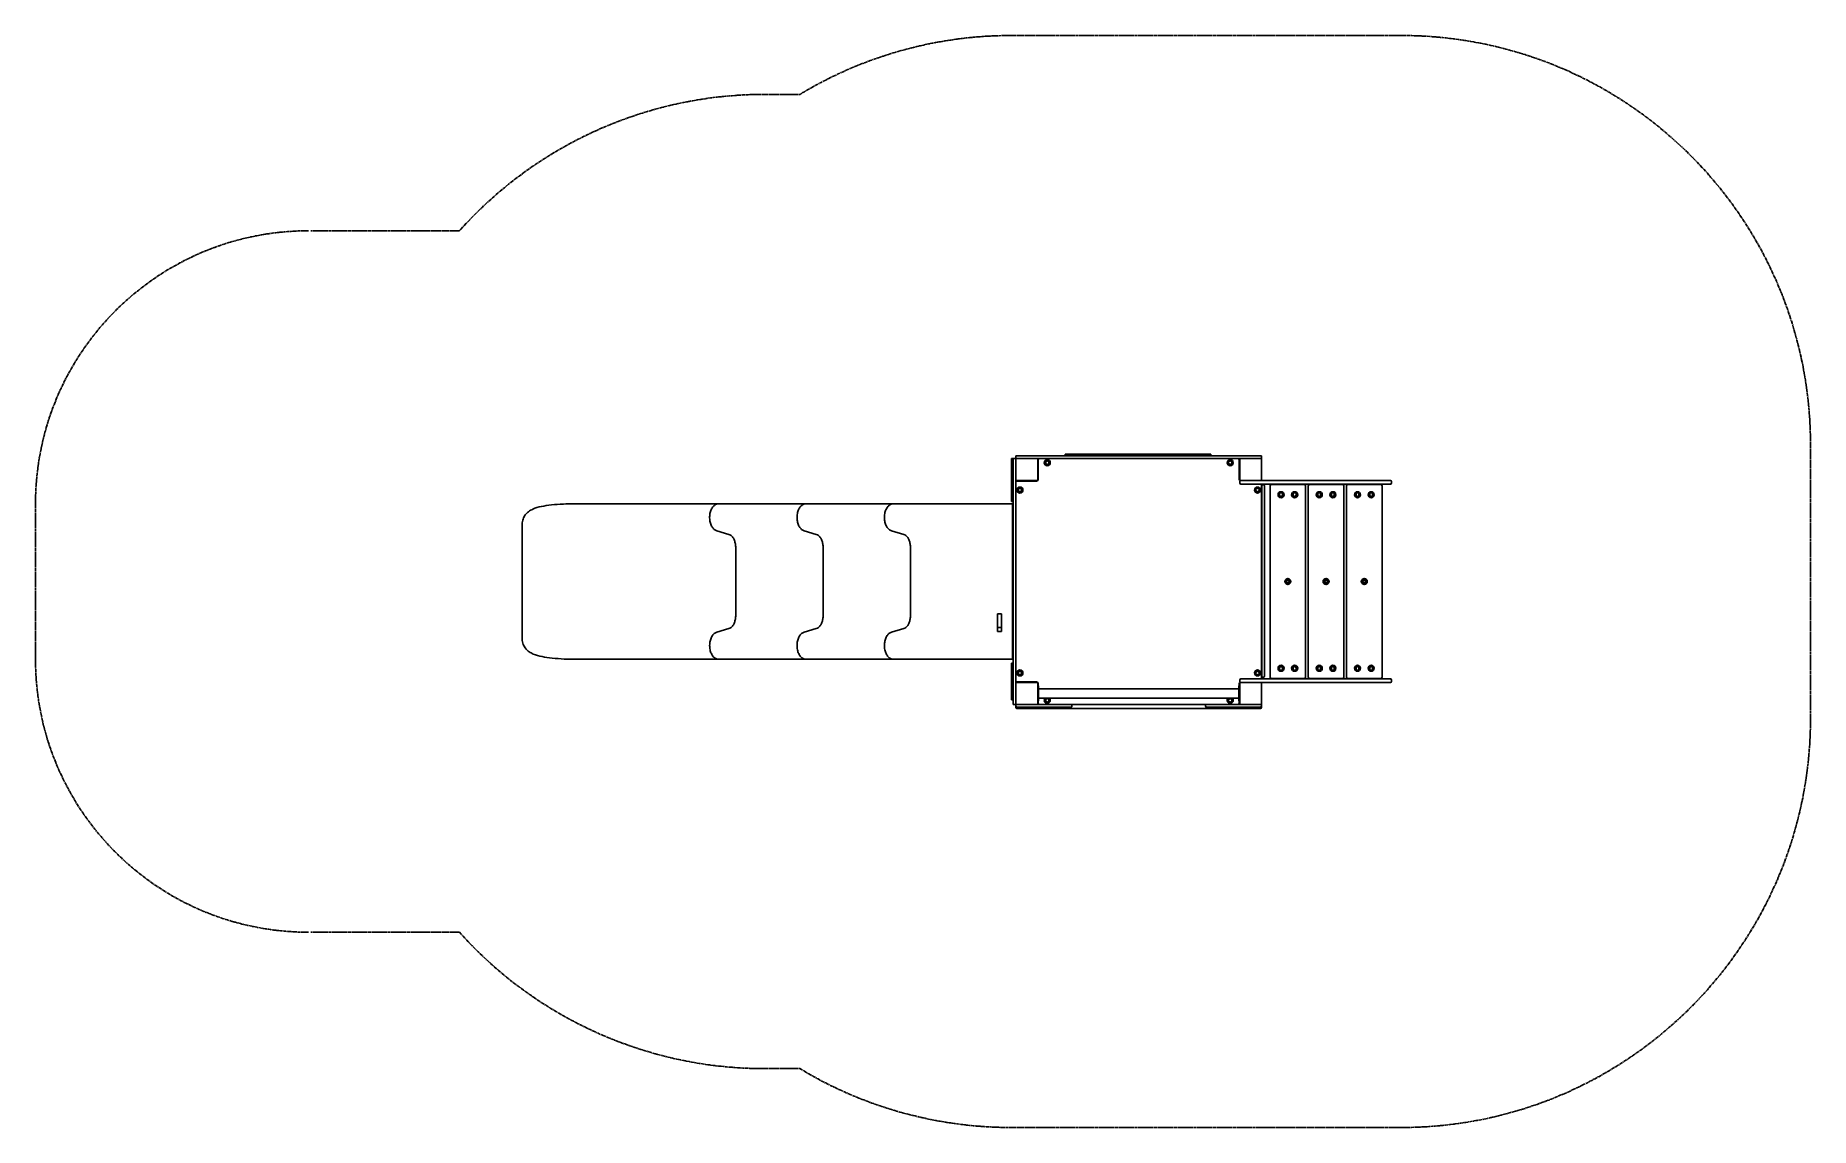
# Model space of a CAD drawing. Header units: millimetres. Extents: x 988 to 7488, y 0 to 4000.
import ezdxf

# ---------------------------------------------------------------- set-up
doc = ezdxf.new("R2010")
doc.units = ezdxf.units.MM
doc.linetypes.add('AM_ISO08W050', pattern=[18, 12, -1.5, 3, -1.5])
doc.layers.add('AM_4', color=3, linetype='Continuous', lineweight=25)
doc.layers.add('AM_7', color=4, linetype='AM_ISO08W050', lineweight=25)

msp = doc.modelspace()

# ---------------------------------------------------------------- linework, layer by layer
at = {"layer": 'AM_4'}
for p, q in [((4561.8, 2450), (4561.8, 2450)), ((4567.8, 2450), (4561.8, 2450)), ((4561.8, 2450), (4561.8, 2297.4)), ((4577.8, 2450), (4567.8, 2450)), ((4567.8, 2438.1), (4567.8, 2450)), ((4567.8, 2428.1), (4567.8, 2438.1)), ((4567.8, 2162.7), (4567.8, 2428.1)), ((4577.8, 2460), (4595.7, 2460)), ((4577.8, 2460), (4577.8, 2450)), ((4577.8, 2450), (4577.8, 2449.7)), ((4595.7, 2450), (4577.8, 2450)), ((4577.8, 2449.7), (4577.8, 2438.1)), ((4577.8, 2428.1), (4577.8, 2438.1)), ((4577.8, 2162.7), (4577.8, 2428.1)), ((4595.7, 2460), (4802, 2460)), ((4595.7, 2450), (4802, 2450)), ((4657.8, 2370), (4657.8, 2450)), ((4659.8, 2420), (4657.8, 2420)), ((4659.8, 2446), (4659.8, 2374)), ((4903.1, 2466), (4758.4, 2466)), ((4758.4, 2460), (4758.4, 2466)), ((5226.5, 2460), (4802, 2460)), ((5226.5, 2450), (4802, 2450)), ((5167.4, 2466), (4903.1, 2466)), ((4903.1, 2465.9), (4903.1, 2466)), ((4903.1, 2465.9), (4907.2, 2465.9)), ((4910.6, 2465.9), (4907.2, 2465.9)), ((5163.8, 2465.9), (5160.3, 2465.9)), ((5163.8, 2465.9), (5167.4, 2465.9)), ((5292.1, 2466), (5167.4, 2466)), ((5167.4, 2466), (5167.4, 2465.9)), ((5226.5, 2460), (5436.4, 2460)), ((5226.5, 2450), (5436.4, 2450)), ((5292.1, 2460), (5292.1, 2466)), ((5395.8, 2374), (5395.8, 2446)), ((5397.8, 2420), (5395.8, 2420)), ((5397.8, 2450), (5397.8, 2370)), ((5436.4, 2460), (5477.8, 2460)), ((5436.4, 2450), (5477.8, 2450)), ((5477.8, 2460), (5477.8, 2450)), ((5477.8, 2370), (5477.8, 2450)), ((4577.8, 2370), (4657.8, 2370)), ((4653.8, 2368), (4581.8, 2368)), ((4607.8, 2370), (4607.8, 2368)), ((5397.8, 2370), (5477.8, 2370)), ((5397.8, 2361), (5397.8, 2366)), ((5407.8, 2357), (5401.8, 2357)), ((5407.8, 2357), (5460.5, 2357)), ((5500.6, 2357), (5460.5, 2357)), ((5477.8, 2370), (5500.6, 2370)), ((5477.8, 1643), (5477.8, 2357)), ((5478.8, 2349.5), (5478.8, 2350.5)), ((5478.8, 2349.5), (5478.8, 1654.5)), ((5484.8, 2354.5), (5482.8, 2354.5)), ((5488.8, 2350.5), (5488.8, 2349.5)), ((5488.8, 1654.5), (5488.8, 2349.5)), ((5924.8, 2370), (5500.6, 2370)), ((5500.6, 2357), (5924.8, 2357)), ((5508.8, 2350), (5508.8, 1650)), ((5633.8, 2355), (5513.8, 2355)), ((5523.8, 2355), (5523.8, 2357)), ((5623.8, 2355), (5623.8, 2357)), ((5638.8, 1650), (5638.8, 2350)), ((5648.8, 2350), (5648.8, 1650)), ((5773.8, 2355), (5653.8, 2355)), ((5663.8, 2355), (5663.8, 2357)), ((5763.8, 2355), (5763.8, 2357)), ((5778.8, 1650), (5778.8, 2350)), ((5788.8, 2350), (5788.8, 1650)), ((5913.8, 2355), (5793.8, 2355)), ((5803.8, 2355), (5803.8, 2357)), ((5903.8, 2355), (5903.8, 2357)), ((5918.8, 1650), (5918.8, 2350)), ((5924.8, 2370), (5949.8, 2370)), ((5949.8, 2357), (5924.8, 2357)), ((5953.8, 2361), (5953.8, 2366)), ((2959, 2284.6), (3154.9, 2284.6)), ((3469.4, 2284.6), (3154.9, 2284.6)), ((3469.4, 2284.6), (3483.7, 2284.6)), ((3488.5, 2284.6), (3803.7, 2284.6)), ((3808.4, 2284.6), (4123.7, 2284.6)), ((4128.4, 2284.6), (4204.9, 2284.6)), ((4515.8, 2284.6), (4204.9, 2284.6)), ((4515.8, 2284.6), (4562.8, 2284.6)), ((4561.8, 2293.3), (4561.8, 2297.4)), ((4561.8, 2293.3), (4561.8, 2293.2)), ((4567.8, 2293.2), (4561.8, 2293.2)), ((4565.8, 2188.3), (4565.8, 2281.6)), ((5477.8, 2297), (5478.8, 2297)), ((5543.8, 2316), (5543.8, 2322.9)), ((5553.8, 2322.9), (5553.8, 2316)), ((5593.8, 2316), (5593.8, 2322.9)), ((5603.8, 2322.9), (5603.8, 2316)), ((5683.8, 2316), (5683.8, 2322.9)), ((5693.8, 2322.9), (5693.8, 2316)), ((5733.8, 2316), (5733.8, 2322.9)), ((5743.8, 2322.9), (5743.8, 2316)), ((5823.8, 2316), (5823.8, 2322.9)), ((5833.8, 2322.9), (5833.8, 2316)), ((5873.8, 2316), (5873.8, 2322.9)), ((5883.8, 2322.9), (5883.8, 2316)), ((2770, 2186.5), (2770, 2210.4)), ((2770, 2186.5), (2770, 1813.5)), ((3482.6, 2185.4), (3527.2, 2172.7)), ((3802.6, 2185.4), (3847.1, 2172.7)), ((4122.6, 2185.4), (4167.1, 2172.7)), ((4565.8, 2188.3), (4565.8, 2175.5)), ((4565.8, 2175.5), (4565.8, 2123.3)), ((4567.8, 2162.7), (4567.8, 1774.2)), ((4577.8, 2162.7), (4577.8, 1774.2)), ((3552, 2123.3), (3552, 1876.7)), ((3871.9, 2123.3), (3871.9, 1876.7)), ((4191.9, 2123.3), (4191.9, 1876.7)), ((4565.8, 2123.3), (4565.8, 1876.7)), ((3527.2, 1827.3), (3482.6, 1814.6)), ((3847.1, 1827.3), (3802.6, 1814.6)), ((4167.1, 1827.3), (4122.6, 1814.6)), ((4525.8, 1881.9), (4510.8, 1881.9)), ((4510.8, 1881.9), (4510.8, 1831.9)), ((4525.8, 1831.9), (4510.8, 1831.9)), ((4510.8, 1831.9), (4510.8, 1816.9)), ((4525.8, 1881.9), (4525.8, 1831.9)), ((4525.8, 1831.9), (4525.8, 1816.9)), ((4565.8, 1876.7), (4565.8, 1824.5)), ((4565.8, 1824.5), (4565.8, 1811.7)), ((2770, 1789.6), (2770, 1813.5)), ((4525.8, 1816.9), (4510.8, 1816.9)), ((4565.8, 1718.4), (4565.8, 1811.7)), ((4567.8, 1567.9), (4567.8, 1774.2)), ((4577.8, 1567.9), (4577.8, 1774.2)), ((2959, 1715.4), (3154.9, 1715.4)), ((3154.9, 1715.4), (3469.4, 1715.4)), ((3469.4, 1715.4), (3483.7, 1715.4)), ((3488.5, 1715.4), (3803.7, 1715.4)), ((3808.4, 1715.4), (4123.7, 1715.4)), ((4128.4, 1715.4), (4204.9, 1715.4)), ((4204.9, 1715.4), (4515.8, 1715.4)), ((4515.8, 1715.4), (4562.8, 1715.4)), ((4561.8, 1700.6), (4561.8, 1699)), ((4567.8, 1700.6), (4561.8, 1700.6)), ((4561.8, 1694.4), (4561.8, 1699)), ((4561.8, 1694.4), (4561.8, 1566.4)), ((5478.8, 1703), (5477.8, 1703)), ((4657.8, 1630), (4577.8, 1630)), ((4581.8, 1632), (4653.8, 1632)), ((4607.8, 1632), (4607.8, 1630)), ((4617.8, 1630), (4617.8, 1632)), ((4657.8, 1550), (4657.8, 1630)), ((4659.8, 1626), (4659.8, 1617.5)), ((5395.8, 1617.5), (5395.8, 1626)), ((5397.8, 1634), (5397.8, 1639)), ((5477.8, 1630), (5397.8, 1630)), ((5397.8, 1630), (5397.8, 1550)), ((5401.8, 1643), (5407.8, 1643)), ((5460.5, 1643), (5407.8, 1643)), ((5460.5, 1643), (5500.6, 1643)), ((5477.8, 1550), (5477.8, 1630)), ((5500.6, 1630), (5477.8, 1630)), ((5478.8, 1653.5), (5478.8, 1654.5)), ((5478.8, 1650), (5478.8, 1653.5)), ((5482.8, 1649.5), (5484.8, 1649.5)), ((5488.8, 1654.5), (5488.8, 1653.5)), ((5924.8, 1643), (5500.6, 1643)), ((5500.6, 1630), (5924.8, 1630)), ((5513.8, 1645), (5633.8, 1645)), ((5523.8, 1643), (5523.8, 1645)), ((5543.8, 1677.1), (5543.8, 1684)), ((5553.8, 1684), (5553.8, 1677.1)), ((5593.8, 1677.1), (5593.8, 1684)), ((5603.8, 1684), (5603.8, 1677.1)), ((5623.8, 1643), (5623.8, 1645)), ((5653.8, 1645), (5773.8, 1645)), ((5663.8, 1643), (5663.8, 1645)), ((5683.8, 1677.1), (5683.8, 1684)), ((5693.8, 1684), (5693.8, 1677.1)), ((5733.8, 1677.1), (5733.8, 1684)), ((5743.8, 1684), (5743.8, 1677.1)), ((5763.8, 1643), (5763.8, 1645)), ((5793.8, 1645), (5913.8, 1645)), ((5803.8, 1643), (5803.8, 1645)), ((5823.8, 1677.1), (5823.8, 1684)), ((5833.8, 1684), (5833.8, 1677.1)), ((5873.8, 1677.1), (5873.8, 1684)), ((5883.8, 1684), (5883.8, 1677.1)), ((5903.8, 1643), (5903.8, 1645)), ((5924.8, 1643), (5949.8, 1643)), ((5949.8, 1630), (5924.8, 1630)), ((5953.8, 1634), (5953.8, 1639)), ((4567.8, 1566.4), (4561.8, 1566.4)), ((4567.8, 1550), (4567.8, 1567.9)), ((4577.8, 1567.9), (4577.8, 1550)), ((4657.8, 1617.5), (4660.8, 1617.5)), ((4657.8, 1562.5), (4660.8, 1562.5)), ((4659.8, 1562.5), (4659.8, 1554)), ((4660.8, 1617.5), (4660.8, 1562.5)), ((5394.8, 1606.9), (4660.8, 1606.9)), ((5394.8, 1573.1), (4660.8, 1573.1)), ((5397.8, 1617.5), (5394.8, 1617.5)), ((5394.8, 1562.5), (5394.8, 1617.5)), ((5397.8, 1562.5), (5394.8, 1562.5)), ((5395.8, 1554), (5395.8, 1562.5)), ((4567.8, 1550), (4577.8, 1550)), ((4577.8, 1550), (4657.8, 1550)), ((4577.8, 1550), (4577.8, 1546)), ((4577.8, 1544), (4577.8, 1546)), ((4577.8, 1544), (4577.8, 1539)), ((4587.8, 1540), (4581.8, 1540)), ((4581.8, 1535), (5473.8, 1535)), ((4587.8, 1540), (4657.8, 1540)), ((4657.8, 1550), (4669.4, 1550)), ((4669.4, 1540), (4657.8, 1540)), ((4669.4, 1550), (4779.4, 1550)), ((4779.4, 1540), (4669.4, 1540)), ((5276.1, 1550), (4779.4, 1550)), ((4783.4, 1544), (4783.4, 1546)), ((5272.1, 1544), (5272.1, 1546)), ((5276.1, 1550), (5386.2, 1550)), ((5386.2, 1540), (5276.1, 1540)), ((5386.2, 1550), (5397.8, 1550)), ((5397.8, 1540), (5386.2, 1540)), ((5397.8, 1550), (5477.8, 1550)), ((5397.8, 1540), (5467.8, 1540)), ((5473.8, 1540), (5467.8, 1540)), ((5477.8, 1546), (5477.8, 1550)), ((5477.8, 1544), (5477.8, 1546)), ((5477.8, 1539), (5477.8, 1544))]:
    msp.add_line(p, q, dxfattribs=at)
for centre, radius in [((4692.8, 2435), 11), ((4692.8, 2435), 7), ((4692.8, 2435), 6.45), ((5362.8, 2435), 11), ((5362.8, 2435), 7), ((5362.8, 2435), 6.45), ((4592.8, 2335), 11), ((4592.8, 2335), 7), ((4592.8, 2335), 6.45), ((5462.8, 2335), 11), ((5462.8, 2335), 7), ((5462.8, 2335), 6.45), ((5548.8, 2318), 11), ((5548.8, 2318), 7), ((5598.8, 2318), 11), ((5598.8, 2318), 7), ((5688.8, 2318), 11), ((5688.8, 2318), 7), ((5738.8, 2318), 11), ((5738.8, 2318), 7), ((5828.8, 2318), 11), ((5828.8, 2318), 7), ((5878.8, 2318), 11), ((5878.8, 2318), 7), ((5573.8, 2000), 11), ((5573.8, 2000), 7), ((5573.8, 2000), 5), ((5713.8, 2000), 11), ((5713.8, 2000), 7), ((5713.8, 2000), 5), ((5853.8, 2000), 11), ((5853.8, 2000), 7), ((5853.8, 2000), 5), ((5548.8, 1682), 11), ((5598.8, 1682), 11), ((5688.8, 1682), 11), ((5738.8, 1682), 11), ((5828.8, 1682), 11), ((5878.8, 1682), 11), ((4592.8, 1665), 11), ((4592.8, 1665), 7), ((4592.8, 1665), 6.45), ((5462.8, 1665), 11), ((5462.8, 1665), 7), ((5462.8, 1665), 6.45), ((5548.8, 1682), 7), ((5598.8, 1682), 7), ((5688.8, 1682), 7), ((5738.8, 1682), 7), ((5828.8, 1682), 7), ((5878.8, 1682), 7), ((4692.8, 1565), 7), ((4692.8, 1565), 6.45), ((5362.8, 1565), 7), ((5362.8, 1565), 6.45)]:
    msp.add_circle(centre, radius, dxfattribs=at)
for centre, radius, start, end in [((4663.8, 2446), 4, 90, 180), ((5391.8, 2446), 4, 0, 90), ((4581.8, 2364), 4, 90, 180), ((4653.8, 2374), 6, 270, 0), ((5401.8, 2374), 6, 180, 241.04498), ((5401.8, 2366), 4, 90, 180), ((5401.8, 2361), 4, 180, 270), ((5471.8, 2350), 7, 0, 31.00272), ((5482.8, 2350.5), 4, 90, 180), ((5484.8, 2350.5), 4, 0, 90), ((5513.8, 2350), 5, 90, 180), ((5633.8, 2350), 5, 0, 90), ((5653.8, 2350), 5, 90, 180), ((5773.8, 2350), 5, 0, 90), ((5793.8, 2350), 5, 90, 180), ((5913.8, 2350), 5, 0, 90), ((5949.8, 2366), 4, 0, 90), ((5949.8, 2361), 4, 270, 0), ((4562.8, 2281.6), 3, 0, 90), ((5548.8, 2316), 5, 180, 0), ((5598.8, 2316), 5, 180, 0), ((5688.8, 2316), 5, 180, 0), ((5738.8, 2316), 5, 180, 0), ((5828.8, 2316), 5, 180, 0), ((5878.8, 2316), 5, 180, 0), ((4562.8, 1718.4), 3, 270, 0), ((4581.8, 1636), 4, 180, 270), ((4653.8, 1626), 6, 0, 90), ((5401.8, 1626), 6, 118.95502, 180), ((5401.8, 1639), 4, 90, 180), ((5401.8, 1634), 4, 180, 270), ((5471.8, 1650), 7, 328.99728, 0), ((5482.8, 1653.5), 4, 180, 270), ((5484.8, 1653.5), 4, 270, 0), ((5513.8, 1650), 5, 180, 270), ((5548.8, 1684), 5, 0, 180), ((5598.8, 1684), 5, 0, 180), ((5633.8, 1650), 5, 270, 0), ((5653.8, 1650), 5, 180, 270), ((5688.8, 1684), 5, 0, 180), ((5738.8, 1684), 5, 0, 180), ((5773.8, 1650), 5, 270, 0), ((5793.8, 1650), 5, 180, 270), ((5828.8, 1684), 5, 0, 180), ((5878.8, 1684), 5, 0, 180), ((5913.8, 1650), 5, 270, 0), ((5949.8, 1639), 4, 0, 90), ((5949.8, 1634), 4, 270, 0), ((4692.8, 1565), 11, 132.19109, 47.80891), ((5362.8, 1565), 11, 132.19109, 47.80891), ((4581.8, 1546), 4, 90, 180), ((4581.8, 1544), 4, 180, 270), ((4581.8, 1539), 4, 180, 270), ((4663.8, 1554), 4, 180, 270), ((4779.4, 1546), 4, 0, 90), ((4779.4, 1544), 4, 270, 0), ((5276.1, 1546), 4, 90, 180), ((5276.1, 1544), 4, 180, 270), ((5391.8, 1554), 4, 270, 0), ((5473.8, 1546), 4, 0, 90), ((5473.8, 1544), 4, 270, 0), ((5473.8, 1539), 4, 270, 0)]:
    msp.add_arc(centre, radius, start, end, dxfattribs=at)
for points, knots in [([(2770, 2210.4), (2770, 2216.9), (2771.2, 2223.3), (2775.3, 2234.9), (2778.3, 2239.9), (2785.2, 2249.1), (2789.2, 2252.7), (2798.5, 2259.9), (2803.6, 2262.6), (2819.1, 2269.7), (2829.1, 2272.4), (2851.7, 2277.2), (2864.1, 2279.1), (2891.1, 2282), (2905.6, 2283.1), (2933.2, 2284.3), (2946.1, 2284.6), (2959, 2284.6)], [3.141593, 3.141593, 3.141593, 3.141593, 3.20289, 3.20289, 3.270091, 3.270091, 3.356678, 3.356678, 3.493198, 3.493198, 3.790168, 3.790168, 4.087137, 4.087137, 4.384107, 4.384107, 4.626442, 4.626442, 4.626442, 4.626442]), ([(3482.6, 2185.4), (3479.3, 2186.4), (3476.2, 2188.1), (3470.3, 2193), (3467.6, 2196.2), (3462.9, 2203.9), (3461, 2208.4), (3458.1, 2218.1), (3457.1, 2223.3), (3456.3, 2234), (3456.5, 2239.4), (3457.8, 2249.8), (3459, 2254.9), (3462.4, 2264.2), (3464.6, 2268.4), (3469.8, 2275.6), (3472.8, 2278.6), (3479.2, 2282.8), (3482.7, 2284.1), (3486.9, 2284.5), (3487.7, 2284.6), (3488.5, 2284.6)], [0.174533, 0.174533, 0.174533, 0.174533, 0.472706, 0.472706, 0.791941, 0.791941, 1.120504, 1.120504, 1.449126, 1.449126, 1.776847, 1.776847, 2.104722, 2.104722, 2.433601, 2.433601, 2.761145, 2.761145, 3.074428, 3.074428, 3.141593, 3.141593, 3.141593, 3.141593]), ([(3802.6, 2185.4), (3799.3, 2186.4), (3796.2, 2188.1), (3790.3, 2193), (3787.6, 2196.2), (3782.9, 2203.9), (3781, 2208.4), (3778.1, 2218.1), (3777.1, 2223.3), (3776.3, 2234), (3776.5, 2239.4), (3777.8, 2249.8), (3779, 2254.9), (3782.4, 2264.2), (3784.6, 2268.4), (3789.8, 2275.6), (3792.8, 2278.6), (3799.2, 2282.8), (3802.7, 2284.1), (3806.9, 2284.5), (3807.7, 2284.6), (3808.4, 2284.6)], [0.174533, 0.174533, 0.174533, 0.174533, 0.472706, 0.472706, 0.791941, 0.791941, 1.120504, 1.120504, 1.449126, 1.449126, 1.776847, 1.776847, 2.104722, 2.104722, 2.433601, 2.433601, 2.761145, 2.761145, 3.074428, 3.074428, 3.141593, 3.141593, 3.141593, 3.141593]), ([(4122.6, 2185.4), (4119.3, 2186.4), (4116.2, 2188.1), (4110.3, 2193), (4107.6, 2196.2), (4102.9, 2203.9), (4100.9, 2208.4), (4098.1, 2218.1), (4097.1, 2223.3), (4096.3, 2234), (4096.5, 2239.4), (4097.8, 2249.8), (4099, 2254.9), (4102.4, 2264.2), (4104.6, 2268.4), (4109.8, 2275.6), (4112.8, 2278.6), (4119.2, 2282.8), (4122.6, 2284.1), (4126.9, 2284.5), (4127.7, 2284.6), (4128.4, 2284.6)], [0.174533, 0.174533, 0.174533, 0.174533, 0.472706, 0.472706, 0.791941, 0.791941, 1.120504, 1.120504, 1.449126, 1.449126, 1.776847, 1.776847, 2.104722, 2.104722, 2.433601, 2.433601, 2.761145, 2.761145, 3.074428, 3.074428, 3.141593, 3.141593, 3.141593, 3.141593]), ([(2770, 2187.4), (2770, 2187.5), (2770, 2187.6), (2770, 2187.6), (2770, 2187.7), (2770, 2187.7), (2770, 2187.7), (2770, 2187.7)], [0.00000717, 0.00000717, 0.00000717, 0.00000717, 0.03524072, 0.03524072, 0.06797578, 0.06797578, 0.06804759, 0.06804759, 0.06804759, 0.06804759]), ([(3527.2, 2172.7), (3529.7, 2171.9), (3532.3, 2170.6), (3537.2, 2166.7), (3539.6, 2164.1), (3543.8, 2158), (3545.7, 2154.3), (3548.7, 2146.4), (3549.9, 2142), (3551.5, 2132.9), (3552, 2128.1), (3552, 2123.3)], [3.316126, 3.316126, 3.316126, 3.316126, 3.595378, 3.595378, 3.874631, 3.874631, 4.153884, 4.153884, 4.433136, 4.433136, 4.712389, 4.712389, 4.712389, 4.712389]), ([(3847.1, 2172.7), (3849.7, 2171.9), (3852.3, 2170.6), (3857.2, 2166.7), (3859.6, 2164.1), (3863.8, 2158), (3865.6, 2154.3), (3868.7, 2146.4), (3869.9, 2142), (3871.5, 2132.9), (3871.9, 2128.1), (3871.9, 2123.3)], [3.316126, 3.316126, 3.316126, 3.316126, 3.595378, 3.595378, 3.874631, 3.874631, 4.153884, 4.153884, 4.433136, 4.433136, 4.712389, 4.712389, 4.712389, 4.712389]), ([(4167.1, 2172.7), (4169.7, 2171.9), (4172.3, 2170.6), (4177.2, 2166.7), (4179.5, 2164.1), (4183.8, 2158), (4185.6, 2154.3), (4188.7, 2146.4), (4189.9, 2142), (4191.5, 2132.9), (4191.9, 2128.1), (4191.9, 2123.3)], [3.316126, 3.316126, 3.316126, 3.316126, 3.595378, 3.595378, 3.874631, 3.874631, 4.153884, 4.153884, 4.433136, 4.433136, 4.712389, 4.712389, 4.712389, 4.712389]), ([(3552, 1876.7), (3552, 1871.9), (3551.5, 1867.1), (3549.9, 1858), (3548.7, 1853.6), (3545.7, 1845.7), (3543.8, 1842), (3539.6, 1835.9), (3537.2, 1833.3), (3532.3, 1829.4), (3529.7, 1828.1), (3527.2, 1827.3)], [4.712389, 4.712389, 4.712389, 4.712389, 4.991642, 4.991642, 5.270894, 5.270894, 5.550147, 5.550147, 5.8294, 5.8294, 6.108652, 6.108652, 6.108652, 6.108652]), ([(3871.9, 1876.7), (3871.9, 1871.9), (3871.5, 1867.1), (3869.9, 1858), (3868.7, 1853.6), (3865.6, 1845.7), (3863.8, 1842), (3859.6, 1835.9), (3857.2, 1833.3), (3852.3, 1829.4), (3849.7, 1828.1), (3847.1, 1827.3)], [4.712389, 4.712389, 4.712389, 4.712389, 4.991642, 4.991642, 5.270894, 5.270894, 5.550147, 5.550147, 5.8294, 5.8294, 6.108652, 6.108652, 6.108652, 6.108652]), ([(4191.9, 1876.7), (4191.9, 1871.9), (4191.5, 1867.1), (4189.9, 1858), (4188.7, 1853.6), (4185.6, 1845.7), (4183.8, 1842), (4179.5, 1835.9), (4177.2, 1833.3), (4172.3, 1829.4), (4169.7, 1828.1), (4167.1, 1827.3)], [4.712389, 4.712389, 4.712389, 4.712389, 4.991642, 4.991642, 5.270894, 5.270894, 5.550147, 5.550147, 5.8294, 5.8294, 6.108652, 6.108652, 6.108652, 6.108652]), ([(2770, 1812.3), (2770, 1812.3), (2770, 1812.3), (2770, 1812.4), (2770, 1812.4), (2770, 1812.4), (2770, 1812.5), (2770, 1812.6)], [0.11823766, 0.11823766, 0.11823766, 0.11823766, 0.13283577, 0.13283577, 0.15344265, 0.15344265, 0.18636655, 0.18636655, 0.18636655, 0.18636655]), ([(2959, 1715.4), (2943.1, 1715.4), (2927.4, 1715.8), (2897.5, 1717.5), (2883.3, 1718.7), (2857.1, 1722), (2845.2, 1724), (2823.3, 1729.3), (2813.6, 1732), (2798, 1740.7), (2793.1, 1743.7), (2782.9, 1753.5), (2777.5, 1760.1), (2771.4, 1775.5), (2770, 1782.5), (2770, 1789.6)], [1.656744, 1.656744, 1.656744, 1.656744, 1.953713, 1.953713, 2.250683, 2.250683, 2.547653, 2.547653, 2.844623, 2.844623, 2.965612, 2.965612, 3.074626, 3.074626, 3.141593, 3.141593, 3.141593, 3.141593]), ([(3488.5, 1715.4), (3485.2, 1715.4), (3481.9, 1716.2), (3475.6, 1719.3), (3472.6, 1721.6), (3467.1, 1727.7), (3464.7, 1731.5), (3460.6, 1740.2), (3459.1, 1745), (3457, 1755.2), (3456.5, 1760.6), (3456.6, 1771.2), (3457.1, 1776.6), (3459.3, 1786.7), (3460.9, 1791.5), (3465.1, 1800.1), (3467.6, 1803.8), (3473.4, 1809.9), (3476.6, 1812.3), (3480.9, 1814), (3481.8, 1814.3), (3482.6, 1814.6)], [6.283185, 6.283185, 6.283185, 6.283185, 6.575404, 6.575404, 6.882056, 6.882056, 7.206932, 7.206932, 7.535974, 7.535974, 7.864153, 7.864153, 8.19179, 8.19179, 8.520033, 8.520033, 8.849063, 8.849063, 9.173126, 9.173126, 9.250245, 9.250245, 9.250245, 9.250245]), ([(3808.4, 1715.4), (3805.2, 1715.4), (3801.9, 1716.2), (3795.6, 1719.3), (3792.6, 1721.6), (3787.1, 1727.7), (3784.6, 1731.5), (3780.6, 1740.2), (3779.1, 1745), (3777, 1755.2), (3776.5, 1760.6), (3776.5, 1771.2), (3777.1, 1776.6), (3779.3, 1786.7), (3780.9, 1791.5), (3785.1, 1800.1), (3787.6, 1803.8), (3793.4, 1809.9), (3796.6, 1812.3), (3800.9, 1814), (3801.7, 1814.3), (3802.6, 1814.6)], [6.283185, 6.283185, 6.283185, 6.283185, 6.575404, 6.575404, 6.882056, 6.882056, 7.206932, 7.206932, 7.535974, 7.535974, 7.864153, 7.864153, 8.19179, 8.19179, 8.520033, 8.520033, 8.849063, 8.849063, 9.173126, 9.173126, 9.250245, 9.250245, 9.250245, 9.250245]), ([(4128.4, 1715.4), (4125.1, 1715.4), (4121.9, 1716.2), (4115.6, 1719.3), (4112.6, 1721.6), (4107.1, 1727.7), (4104.6, 1731.5), (4100.6, 1740.2), (4099, 1745), (4097, 1755.2), (4096.5, 1760.6), (4096.5, 1771.2), (4097.1, 1776.6), (4099.3, 1786.7), (4100.9, 1791.5), (4105.1, 1800.1), (4107.6, 1803.8), (4113.4, 1809.9), (4116.6, 1812.3), (4120.9, 1814), (4121.7, 1814.3), (4122.6, 1814.6)], [0, 0, 0, 0, 0.292219, 0.292219, 0.598871, 0.598871, 0.923747, 0.923747, 1.252788, 1.252788, 1.580968, 1.580968, 1.908605, 1.908605, 2.236847, 2.236847, 2.565878, 2.565878, 2.889941, 2.889941, 2.96706, 2.96706, 2.96706, 2.96706])]:
    msp.add_open_spline(points, degree=3, knots=knots, dxfattribs=at)
for points in [[(3483.7, 2284.6), (3484.5, 2284.6), (3485.3, 2284.5), (3486.1, 2284.5)], [(3803.7, 2284.6), (3804.5, 2284.6), (3805.3, 2284.5), (3806.1, 2284.5)], [(4123.7, 2284.6), (4124.5, 2284.6), (4125.3, 2284.5), (4126.1, 2284.5)], [(2770, 2186.5), (2770, 2186.8), (2770, 2187.1), (2770, 2187.4)], [(2770, 1812.6), (2770, 1812.9), (2770, 1813.2), (2770, 1813.5)], [(3486.1, 1715.5), (3485.3, 1715.5), (3484.5, 1715.4), (3483.7, 1715.4)], [(3806.1, 1715.5), (3805.3, 1715.5), (3804.5, 1715.4), (3803.7, 1715.4)], [(4126.1, 1715.5), (4125.3, 1715.5), (4124.5, 1715.4), (4123.7, 1715.4)]]:
    msp.add_open_spline(points, degree=3, dxfattribs=at)
at = {"layer": 'AM_7'}
for p, q in [((4561.8, 4000), (5987.8, 4000)), ((3657.9, 3784.3), (3786.7, 3784.3)), ((2540.2, 3284.6), (1995.6, 3284.6)), ((7487.8, 2500), (7487.8, 1500)), ((987.8, 2284.6), (987.8, 1715.4)), ((2540.2, 715.4), (1995.6, 715.4)), ((3657.9, 215.7), (3786.7, 215.7)), ((4561.8, 0), (5987.8, 0))]:
    msp.add_line(p, q, dxfattribs=at)
for centre, radius, start, end in [((4561.8, 2500), 1500, 90, 121.11047), ((5987.8, 2500), 1500, 0, 90), ((3657.9, 2284.3), 1500, 90, 138.17284), ((1987.8, 2284.6), 1000, 90, 180), ((1987.8, 1715.4), 1000, 180, 270), ((5987.8, 1500), 1500, 270, 0), ((3657.9, 1715.7), 1500, 221.82716, 270), ((4561.8, 1500), 1500, 238.88953, 270)]:
    msp.add_arc(centre, radius, start, end, dxfattribs=at)

doc.saveas('drawing.dxf')
